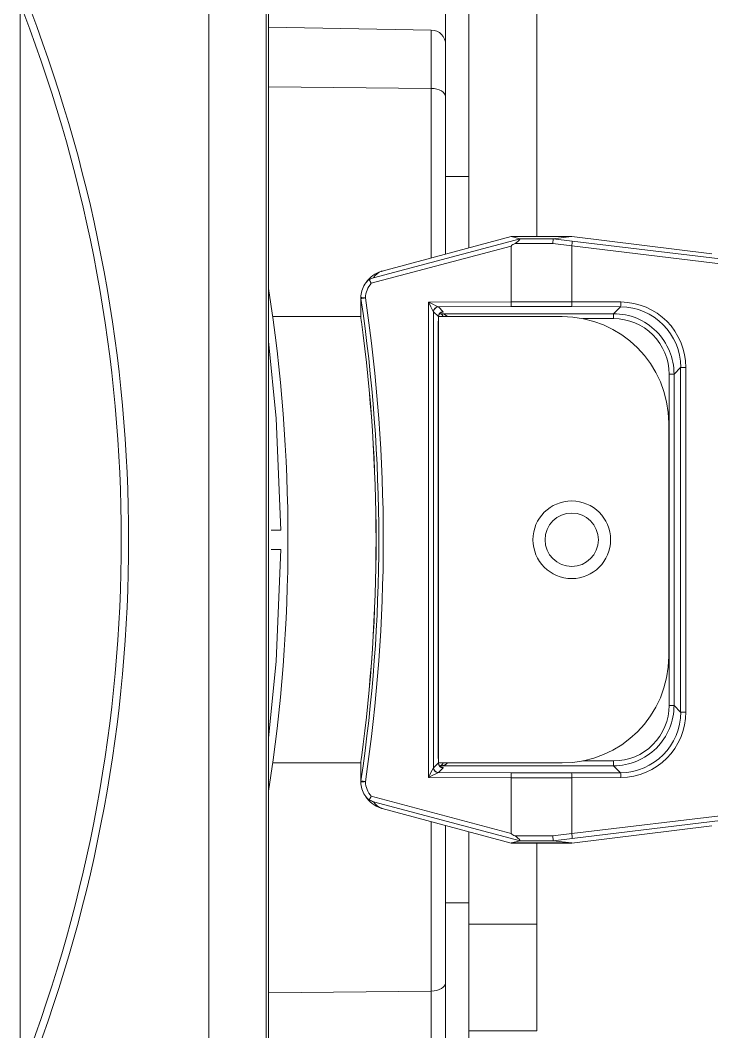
# Model space of a CAD drawing. Extents: x 8 to 113, y 2 to 87.
# Drawn here: x 51.831 to 53.257, y 35.804 to 37.889 of the extents above; entities that cross this region are included whole.
import ezdxf

# ---------------------------------------------------------------- set-up
doc = ezdxf.new("R2010")
doc.units = 0
doc.header["$MEASUREMENT"] = 0
doc.layers.add('OBJECT', color=7, linetype='CONTINUOUS')

msp = doc.modelspace()

# ---------------------------------------------------------------- linework, layer by layer
at = {"layer": 'OBJECT', "linetype": 'Continuous', "lineweight": 15}
for p, q in [((52.8963, 37.4432), (52.8963, 44.9982)), ((52.7083, 38.1818), (52.7083, 37.5666)), ((52.7563, 38.1818), (52.7563, 37.5666)), ((52.3383, 38.1625), (52.3383, 35.474)), ((52.2204, 35.5046), (52.2204, 38.1318)), ((52.3433, 38.1307), (52.3433, 35.5057)), ((51.8313, 37.922), (51.8313, 35.7143)), ((52.6788, 37.8687), (52.3433, 37.8746)), ((52.6788, 37.7485), (52.6788, 37.8687)), ((52.3433, 37.752), (52.6788, 37.7485)), ((52.6788, 37.3992), (52.6788, 37.7485)), ((52.7563, 37.5666), (52.7083, 37.5666)), ((52.7083, 37.407), (52.7083, 37.5666)), ((52.7563, 37.4199), (52.7563, 37.5666)), ((52.8433, 37.4233), (52.5551, 37.3469)), ((52.5598, 37.3584), (52.8619, 37.4384)), ((52.8434, 37.4432), (52.5778, 37.372)), ((52.5778, 37.3721), (52.8433, 37.4432)), ((52.8433, 37.4432), (52.9683, 37.4432)), ((52.8433, 37.4432), (52.8433, 37.4432)), ((52.8433, 37.4233), (52.8433, 37.3088)), ((52.8435, 37.4432), (52.8434, 37.4432)), ((52.8435, 37.4432), (52.8621, 37.4386)), ((52.968, 37.4432), (52.8435, 37.4432)), ((52.9292, 37.4286), (52.8516, 37.4286)), ((52.8619, 37.4384), (52.8621, 37.4386)), ((52.8621, 37.4386), (52.9298, 37.4386)), ((52.9292, 37.4286), (52.9298, 37.4386)), ((52.9683, 37.4238), (52.9292, 37.4286)), ((52.9298, 37.4386), (52.968, 37.4432)), ((52.9298, 37.4386), (52.9693, 37.4337)), ((52.9298, 37.4386), (52.9298, 37.4386)), ((52.9684, 37.4432), (52.968, 37.4432)), ((52.9683, 37.4432), (52.9684, 37.4432)), ((52.9683, 37.4238), (52.9683, 37.4238)), ((52.9683, 37.3088), (52.9683, 37.4238)), ((53.3771, 37.3748), (52.9683, 37.4238)), ((53.257, 37.4078), (52.9684, 37.4432)), ((52.9693, 37.4337), (53.3778, 37.3847)), ((52.5778, 37.3721), (52.5778, 37.372)), ((52.673, 37.308), (52.8433, 37.3088)), ((52.673, 36.3285), (52.673, 37.308)), ((52.8436, 37.2988), (52.6934, 37.2981)), ((52.6935, 37.298), (52.7033, 37.2882)), ((52.8433, 37.3088), (52.8433, 37.3088)), ((52.8433, 37.3088), (52.9683, 37.3088)), ((52.9681, 37.2988), (52.8436, 37.2988)), ((53.0689, 37.2984), (52.9681, 37.2988)), ((52.9683, 37.3088), (53.0695, 37.3083)), ((52.9683, 37.3088), (52.9683, 37.3088)), ((53.0546, 37.284), (53.0689, 37.2984)), ((52.5333, 37.2782), (52.3518, 37.2782)), ((52.5334, 37.2769), (52.5334, 37.2767)), ((52.6835, 37.2881), (52.6835, 36.3484)), ((52.6934, 37.2782), (52.6835, 37.2881)), ((52.9483, 37.2782), (52.6934, 37.2782)), ((52.6975, 37.2841), (52.6979, 37.2836)), ((52.6979, 37.2836), (52.6983, 37.2838)), ((52.6989, 37.284), (53.0546, 37.284)), ((53.0546, 37.284), (53.0546, 37.2741)), ((52.6932, 36.3675), (52.6932, 37.269)), ((52.6932, 37.269), (52.6933, 37.269)), ((52.6933, 36.3675), (52.6933, 37.269)), ((53.0546, 37.2741), (52.9909, 37.2741)), ((53.1928, 37.1732), (53.1791, 37.1595)), ((53.2033, 37.1732), (53.1928, 37.1732)), ((53.1928, 36.4632), (53.1928, 37.1732)), ((53.2033, 37.1732), (53.2033, 36.4632)), ((53.1692, 37.1595), (53.1791, 37.1595)), ((53.1692, 36.4769), (53.1692, 37.1595)), ((53.1791, 37.1595), (53.1791, 36.4769)), ((53.1683, 36.5782), (53.1683, 37.0582)), ((53.1692, 36.4769), (53.1791, 36.4769)), ((53.1928, 36.4632), (53.1791, 36.4769)), ((53.2033, 36.4632), (53.1928, 36.4632)), ((52.5334, 36.3595), (52.5334, 36.3597)), ((52.6932, 36.3675), (52.6933, 36.3675)), ((53.0546, 36.3624), (52.9909, 36.3624)), ((53.0546, 36.3524), (53.0546, 36.3624)), ((52.3518, 36.3582), (52.5333, 36.3582)), ((52.6934, 36.3582), (52.6835, 36.3484)), ((52.6934, 36.3582), (52.9483, 36.3582)), ((52.6935, 36.3384), (52.7033, 36.3483)), ((52.6975, 36.3523), (52.6979, 36.3528)), ((52.6979, 36.3528), (52.6983, 36.3526)), ((52.6989, 36.3524), (53.0546, 36.3524)), ((53.0546, 36.3524), (53.0689, 36.3381)), ((52.673, 36.3285), (52.8433, 36.3277)), ((52.8436, 36.3376), (52.6934, 36.3383)), ((52.8433, 36.3277), (52.8433, 36.3277)), ((52.8433, 36.2131), (52.8433, 36.3277)), ((52.8433, 36.3277), (52.9683, 36.3277)), ((52.9681, 36.3376), (52.8436, 36.3376)), ((53.0689, 36.3381), (52.9681, 36.3376)), ((52.9683, 36.3277), (53.0695, 36.3281)), ((52.9683, 36.3277), (52.9683, 36.3277)), ((52.9683, 36.3277), (52.9683, 36.2127)), ((52.8433, 36.2131), (52.5551, 36.2895)), ((52.5598, 36.2781), (52.8619, 36.198)), ((52.5778, 36.2644), (52.8434, 36.1932)), ((52.5778, 36.2644), (52.5778, 36.2644)), ((52.8433, 36.1932), (52.5778, 36.2644)), ((53.3771, 36.2617), (52.9683, 36.2126)), ((52.6788, 35.8879), (52.6788, 36.2373)), ((52.9693, 36.2027), (53.3778, 36.2518)), ((52.7083, 36.0699), (52.7083, 36.2294)), ((52.7563, 36.0699), (52.7563, 36.2165)), ((53.257, 36.2287), (52.9684, 36.1932)), ((52.8433, 36.1932), (52.9683, 36.1932)), ((52.8433, 36.1932), (52.8433, 36.1932)), ((52.8434, 36.1932), (52.8435, 36.1933)), ((52.8435, 36.1933), (52.8621, 36.1979)), ((52.968, 36.1933), (52.8435, 36.1933)), ((52.9292, 36.2079), (52.8516, 36.2079)), ((52.8621, 36.1979), (52.8619, 36.198)), ((52.8621, 36.1979), (52.9298, 36.1979)), ((52.8963, 36.0256), (52.8963, 36.1932)), ((52.9683, 36.2127), (52.9292, 36.2079)), ((52.9292, 36.2079), (52.9298, 36.1979)), ((52.9298, 36.1979), (52.9693, 36.2027)), ((52.9298, 36.1979), (52.9298, 36.1979)), ((52.9298, 36.1979), (52.968, 36.1933)), ((52.968, 36.1933), (52.9684, 36.1932)), ((52.9683, 36.2127), (52.9683, 36.2126)), ((52.9683, 36.1932), (52.9684, 36.1932)), ((52.7563, 36.0699), (52.7083, 36.0699)), ((52.7083, 36.0699), (52.7083, 35.3182)), ((52.7563, 36.0699), (52.7563, 35.3182)), ((52.7563, 36.0256), (52.8963, 36.0256)), ((52.8963, 36.0256), (52.8963, 35.8062)), ((52.3433, 35.8844), (52.6788, 35.8879)), ((52.6788, 35.7677), (52.6788, 35.8879)), ((52.7563, 35.8062), (52.8963, 35.8062))]:
    msp.add_line(p, q, dxfattribs=at)
at = {"layer": 'OBJECT', "linetype": 'Continuous', "lineweight": 15, "flags": 128}
for points in [[(52.6788, 37.7485), (52.6846, 37.7481), (52.6902, 37.7471), (52.6953, 37.7454), (52.6997, 37.7432), (52.7034, 37.7404), (52.7061, 37.7373), (52.7078, 37.734), (52.7083, 37.7305)], [(52.6933, 37.269), (52.6934, 37.2771), (52.6934, 37.2785)], [(52.3683, 36.8382), (52.359, 37.0682), (52.3433, 37.2273)], [(52.3433, 36.4091), (52.359, 36.5682), (52.3683, 36.7982)], [(52.5334, 36.3597), (52.5334, 36.3595), (52.5334, 36.3593), (52.5334, 36.3591), (52.5334, 36.3589), (52.5334, 36.3589)], [(52.6935, 36.3579), (52.6933, 36.3606), (52.6933, 36.3675)], [(52.6788, 35.8879), (52.6846, 35.8883), (52.6902, 35.8894), (52.6953, 35.8911), (52.6997, 35.8933), (52.7034, 35.896), (52.7061, 35.8991), (52.7078, 35.9024), (52.7083, 35.9059)]]:
    msp.add_lwpolyline(points, dxfattribs=at)
at = {"layer": 'OBJECT', "linetype": 'Continuous', "lineweight": 15}
for radius in [0.08, 0.055]:
    msp.add_circle((52.9683, 36.8182), radius, dxfattribs=at)
for centre, radius, start, end in [((49.0083, 36.8182), 3.0312, 339.0224, 20.9776), ((49.0086, 36.8182), 3.0462, 339.0224, 20.9776), ((52.6783, 37.8387), 0.03, 0, 89), ((52.8556, 37.4131), 0.016, 104.514, 140.2528), ((52.8344, 37.4569), 0.0331, 301.2905, 326.18), ((52.8627, 37.439), 0.1067, 351.8458, 357.1776), ((52.5933, 37.3141), 0.06, 108.0174, 143.4162), ((52.5856, 37.3431), 0.03, 108.0174, 149.3085), ((52.5933, 37.3141), 0.06, 105, 108.0174), ((52.5794, 37.3569), 0.015, 101.9901, 108.0141), ((52.5856, 37.3431), 0.03, 105, 108.0174), ((52.5933, 37.3141), 0.06, 149.3657, 176.9049), ((52.566, 37.3303), 0.0283, 122.359, 149.3553), ((52.5928, 37.3141), 0.05, 138.9848, 176.9049), ((52.6423, 37.4018), 0.103, 207.5382, 212.182), ((49.0083, 36.8182), 3.375, 351.17, 8.83), ((52.5422, 37.3141), 0.00888, 180.0029, 189.4847), ((52.5833, 38.1074), 0.7916, 266.3854, 267.07), ((52.5428, 37.3169), 0.00937, 176.9085, 189.2379), ((52.5891, 36.9926), 0.3275, 98.1222, 99.7755), ((49.203, 36.8182), 3.3675, 351.5106, 8.4894), ((49.2024, 36.8182), 3.3774, 351.5107, 8.4893), ((52.9736, 37.9017), 0.6654, 243.1488, 245.0957), ((52.9621, 37.4476), 0.3211, 205.7704, 209.7707), ((52.6935, 37.288), 0.0101, 90.9982, 179.3576), ((52.6936, 37.288), 0.0101, 90.5081, 179.4919), ((52.693, 37.2975), 0.000673, 46.0766, 59.305), ((52.9551, 37.3068), 0.1118, 179.0044, 184.1134), ((52.8535, 37.3068), 0.1149, 355.9969, 0.969), ((53.0117, 37.3064), 0.0578, 352.0198, 1.9205), ((53.0682, 37.1737), 0.1247, 359.787, 89.644), ((53.0686, 37.1736), 0.1347, 359.8402, 89.6328), ((52.542, 37.2783), 0.00872, 180.0028, 188.9666), ((52.5433, 37.2783), 0.01, 183.1043, 189.0086), ((52.6831, 37.2878), 0.000515, 27, 39.5398), ((52.9614, 37.2691), 0.2681, 178.0556, 180.0272), ((52.7034, 37.2781), 0.0101, 90.5081, 179.4919), ((52.7024, 37.2787), 0.00879, 108.4201, 180.7603), ((52.695, 37.2761), 0.00837, 14.3944, 66.8441), ((52.6989, 37.2661), 0.0179, 42.5065, 89.9846), ((52.9483, 37.0582), 0.22, 0, 90), ((53.0547, 37.1596), 0.1245, 359.9722, 90.0278), ((49.1933, 36.8182), 3.3715, 0, 7.6604), ((49.1933, 36.8182), 3.3716, 352.3396, 7.6604), ((53.0547, 37.1596), 0.1144, 359.9258, 90.0742), ((49.1933, 36.8182), 3.3715, 352.3396, 0), ((52.9483, 36.5782), 0.22, 270, 0), ((53.0547, 36.4769), 0.1245, 269.9722, 0.0278), ((53.0547, 36.4768), 0.1144, 269.9258, 0.0742), ((53.0682, 36.4628), 0.1247, 270.356, 0.213), ((53.0686, 36.4629), 0.1347, 270.3672, 0.1598), ((52.9614, 36.3673), 0.2681, 179.9728, 181.9444), ((52.542, 36.3582), 0.00872, 171.0334, 179.9972), ((52.9621, 36.1889), 0.3211, 150.2293, 154.2296), ((52.6831, 36.3486), 0.000515, 320.4602, 333), ((52.6936, 36.3485), 0.0101, 180.5081, 269.4919), ((52.6935, 36.3484), 0.0101, 180.6424, 269.0018), ((52.7034, 36.3583), 0.0101, 180.5081, 269.4919), ((52.7021, 36.3577), 0.00865, 174.2903, 252.6774), ((52.695, 36.3603), 0.00837, 293.1559, 345.6056), ((52.6989, 36.3703), 0.0179, 270.0154, 317.4935), ((52.5422, 36.3223), 0.00888, 170.5153, 179.9971), ((52.5428, 36.3196), 0.00937, 170.7621, 183.0915), ((52.5833, 35.5291), 0.7916, 92.93, 93.6146), ((52.5933, 36.3223), 0.06, 183.0951, 210.6343), ((52.5891, 36.6439), 0.3275, 260.2245, 261.8778), ((52.5928, 36.3223), 0.05, 183.0951, 221.0152), ((52.9736, 35.7348), 0.6654, 114.9043, 116.8512), ((52.693, 36.3389), 0.000673, 300.695, 313.9234), ((52.9551, 36.3296), 0.1118, 175.8866, 180.9956), ((52.8535, 36.3296), 0.1149, 359.031, 4.0031), ((53.0117, 36.3301), 0.0578, 358.0795, 7.9802), ((52.5661, 36.3062), 0.0283, 210.666, 237.6197), ((52.5933, 36.3223), 0.06, 212.7683, 251.9826), ((52.6423, 36.2346), 0.103, 147.818, 152.4618), ((52.5856, 36.2934), 0.03, 210.6915, 251.9826), ((52.5794, 36.2796), 0.015, 251.9859, 258.0099), ((52.5933, 36.3223), 0.06, 251.9826, 255), ((52.5856, 36.2934), 0.03, 251.9826, 255), ((52.8556, 36.2233), 0.016, 219.7472, 255.486), ((52.8344, 36.1796), 0.0331, 33.82, 58.7095), ((52.8627, 36.1975), 0.1067, 2.8224, 8.1542)]:
    msp.add_arc(centre, radius, start, end, dxfattribs=at)
for centre, major_axis, start_param, end_param in [((52.6971, 37.2785), (0.0117, -0.004), 1.643899, 1.84755), ((52.6971, 36.3579), (0.0117, 0.004), 4.437237, 4.639287)]:
    msp.add_ellipse(centre, major_axis=major_axis, ratio=0.411517, start_param=start_param, end_param=end_param, dxfattribs=at)
for points in [[(52.8433, 37.4432), (52.8434, 37.4432)], [(52.5333, 37.3141), (52.5334, 37.3174)], [(52.5333, 37.2783), (52.5333, 37.3141)], [(52.5335, 37.3153), (52.5334, 37.3127)], [(52.6983, 37.2838), (52.6975, 37.2841)], [(52.5333, 36.3582), (52.5333, 36.3223)], [(52.6983, 36.3526), (52.6975, 36.3523)], [(52.5333, 36.3223), (52.5334, 36.3191)], [(52.5335, 36.3211), (52.5334, 36.3238)], [(52.8434, 36.1932), (52.8433, 36.1932)]]:
    msp.add_open_spline(points, degree=1, dxfattribs=at)
for points, knots in [([(52.5598, 37.3584), (52.5597, 37.3584), (52.5566, 37.3574), (52.5537, 37.3558), (52.5509, 37.3542)], [0, 0, 0, 0, 0.019973, 1, 1, 1, 1]), ([(52.5334, 37.3127), (52.5334, 37.3104), (52.5334, 37.2988), (52.5334, 37.2867), (52.5334, 37.2769)], [0, 0, 0, 0, 0.194244, 1, 1, 1, 1]), ([(52.5334, 37.2769), (52.5337, 37.2752), (52.5342, 37.2722), (52.5346, 37.269), (52.5348, 37.2677)], [0, 0, 0, 0, 0.564668, 1, 1, 1, 1]), ([(52.6975, 37.2841), (52.6979, 37.2841), (52.6984, 37.284), (52.6989, 37.284), (52.6989, 37.284)], [0, 0, 0, 0, 0.91349, 1, 1, 1, 1]), ([(52.7033, 37.2882), (52.7033, 37.2879), (52.7033, 37.2875), (52.7008, 37.2871), (52.6996, 37.2869)], [0, 0, 0, 0, 0.522641, 1, 1, 1, 1]), ([(52.3488, 36.8382), (52.3558, 36.8382), (52.3673, 36.8382), (52.368, 36.8382), (52.3683, 36.8382)], [0, 0, 0, 0, 0.613621, 1, 1, 1, 1]), ([(52.3683, 36.7982), (52.368, 36.7982), (52.3672, 36.7982), (52.3558, 36.7982), (52.3488, 36.7982)], [0, 0, 0, 0, 0.382693, 1, 1, 1, 1]), ([(52.5334, 36.3595), (52.5337, 36.3612), (52.5342, 36.3642), (52.5346, 36.3674), (52.5348, 36.3688)], [0, 0, 0, 0, 0.564668, 1, 1, 1, 1]), ([(52.5334, 36.3238), (52.5334, 36.326), (52.5334, 36.3376), (52.5334, 36.3497), (52.5334, 36.3595)], [0, 0, 0, 0, 0.194244, 1, 1, 1, 1]), ([(52.6975, 36.3523), (52.6979, 36.3524), (52.6984, 36.3524), (52.6989, 36.3524), (52.6989, 36.3524)], [0, 0, 0, 0, 0.91349, 1, 1, 1, 1]), ([(52.7033, 36.3483), (52.7033, 36.3485), (52.7033, 36.349), (52.7008, 36.3493), (52.6996, 36.3495)], [0, 0, 0, 0, 0.52125, 1, 1, 1, 1]), ([(52.5509, 36.2823), (52.5537, 36.2807), (52.5566, 36.279), (52.5597, 36.2781), (52.5598, 36.2781)], [0, 0, 0, 0, 0.980027, 1, 1, 1, 1])]:
    msp.add_open_spline(points, degree=3, knots=knots, dxfattribs=at)

doc.saveas('drawing.dxf')
